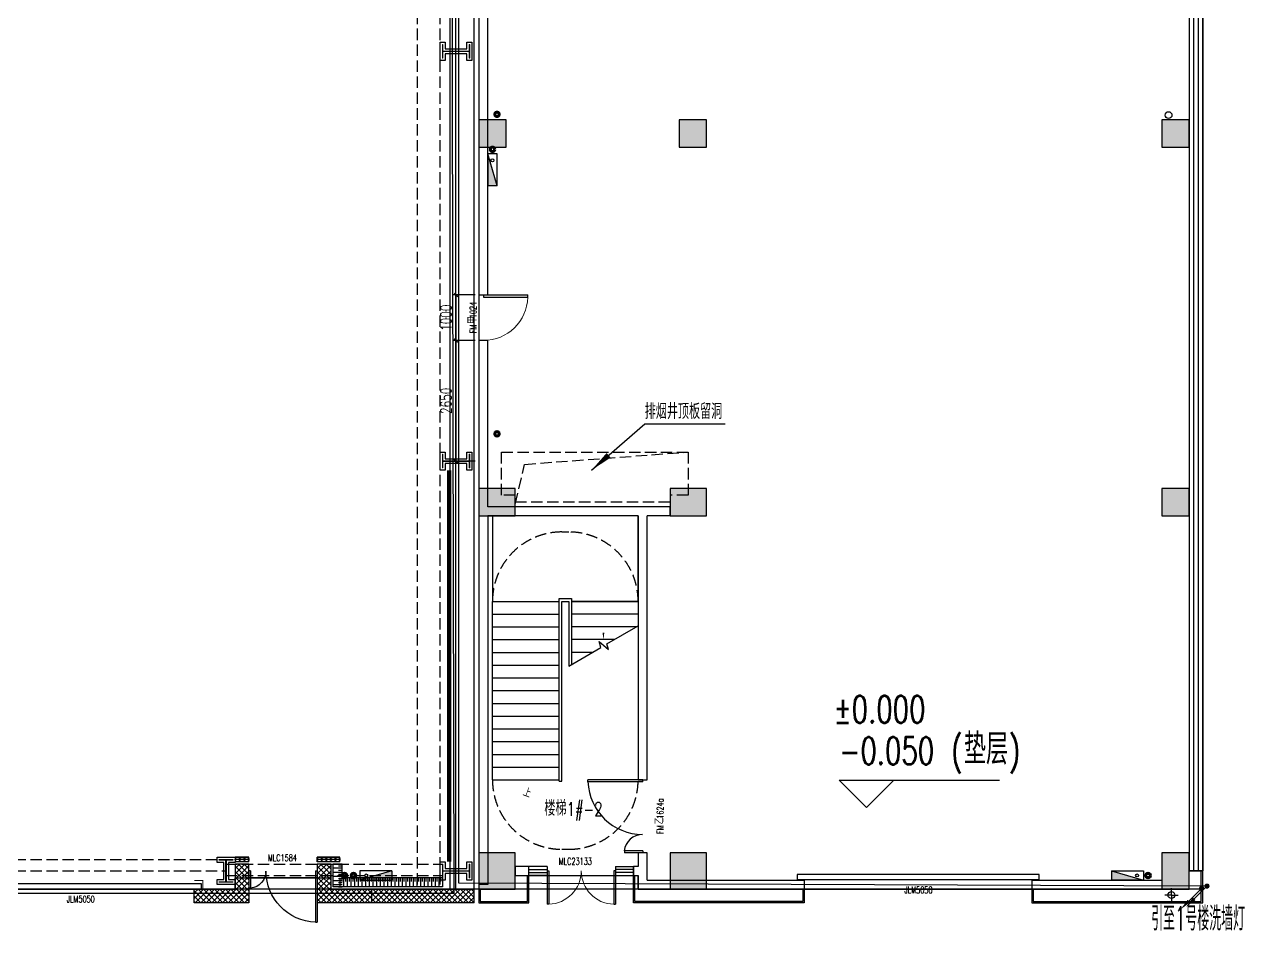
# Model space of a CAD drawing. Extents: x -474411 to 577939, y 0 to 1014176.
# Drawn here: x -153935 to -127134, y 740509 to 760413 of the extents above; entities that cross this region are included whole.
import ezdxf

# ---------------------------------------------------------------- set-up
doc = ezdxf.new("R2010")
doc.units = 0
doc.header["$LTSCALE"] = 1000
doc.header["$MEASUREMENT"] = 0
for name, pattern in [('10平面$0$DASH', [0.35, 0.25, -0.1]), ('CENTER', [2, 1.25, -0.25, 0.25, -0.25]), ('DASH', [0.35, 0.25, -0.1])]:
    doc.linetypes.add(name, pattern=pattern)
doc.layers.get('Defpoints').update_dxf_attribs({"color": 210})
for name, color, linetype, lineweight in [('.灯具', 3, 'Continuous', 25), ('LG-ZF消防', 1, 'Continuous', 60), ('S-col', 2, 'Continuous', 0), ('柱间支撑', 6, 'CENTER', 0)]:
    doc.layers.add(name, color=color, linetype=linetype, lineweight=lineweight)
for name, color, linetype in [('10平面$0$WINDOW', 4, 'Continuous'), ('10平面$0$WINDOW_TEXT', 7, 'Continuous'), ('A-AXIS-DP', 126, 'Continuous'), ('A-CURTAIN', 134, 'Continuous'), ('A-DRAIN', 142, 'Continuous'), ('A-HATCH-2', 251, 'Continuous'), ('A-HRAIL', 173, 'Continuous'), ('A-LIN-V', 9, 'Continuous'), ('A-SFCE', 30, 'Continuous'), ('A-STAIR', 150, 'Continuous'), ('A-TEXT', 61, 'Continuous'), ('A-WINDOW', 140, 'Continuous'), ('A-云线（根据审图意见修改）', 4, 'Continuous'), ('A-防火门窗', 1, 'Continuous'), ('AS-COLN', 6, 'Continuous'), ('AS-WALL', 40, 'Continuous'), ('AS-结构边线层', 200, 'Continuous'), ('AUDIT_I_250926214325-0', 150, 'Continuous'), ('CURTWALL', 4, 'Continuous'), ('DIM_SYMB', 3, 'Continuous'), ('LWIRE', 4, 'Continuous'), ('PUB_HATCH', 8, 'Continuous'), ('PUB_TEXT', 7, 'Continuous'), ('SB_ZF消火栓', 10, 'Continuous'), ('建-引出', 3, 'Continuous'), ('建-文字', 7, 'Continuous'), ('建-标高', 3, 'Continuous'), ('建-窗', 4, 'Continuous'), ('建-箭头', 3, 'Continuous'), ('建-门窗编号', 7, 'Continuous'), ('照明-灯具', 3, 'Continuous')]:
    doc.layers.add(name, color=color, linetype=linetype)
doc.layers.add('A-加建区域', color=47, linetype='Continuous', plot=False)
doc.styles.add('10平面$0$_TCH_WINDOW', font='SIMPLEX', dxfattribs={"height": 3.5, "bigfont": 'GBCBIG'})
doc.styles.add('_TCH_DIM_T3', font='SIMPLEX', dxfattribs={"width": 0.705882, "bigfont": 'GBCBIG'})
doc.styles.add('_TEL_DIM', font='SIMPLEX', dxfattribs={"width": 0.8, "height": 3.5, "bigfont": 'HZTXT'})
doc.styles.add('A-STANDARD', font='SIMPLEX', dxfattribs={"bigfont": 'GBCBIG'})
doc.styles.add('A-WIN-LABEL', font='SIMPLEX', dxfattribs={"bigfont": 'GBCBIG'})
doc.styles.get("Standard").update_dxf_attribs({"font": 'gbenor.shx', "bigfont": 'gbcbig.shx'})
doc.dimstyles.new('_TCH_ARCH&&80', dxfattribs={"dimtxt": 238, "dimasz": 80, "dimexe": 80, "dimexo": 80, "dimgap": 101, "dimtad": 1, "dimdec": 0, "dimzin": 0, "dimdsep": 46, "dimtxsty": '_TCH_DIM_T3', "dimblk": 'ARCHTICK', "dimcen": 0.09, "dimclrt": 7, "dimazin": 2, "dimtfac": 1, "dimtdec": 0, "dimtix": 1, "dimtmove": 2, "dimatfit": 3, "dimfxl": 0, "dimtolj": 1, "dimtzin": 0, "dimarcsym": 0})
pattern_1 = [(45, (60, 0), (-60.000061, 60.000061), []), (135, (60, 0), (-60.000061, -60.000061), [])]

# ---------------------------------------------------------------- blocks, each defined once
blk = doc.blocks.new('10平面$0$$DorLib2D$00000126')
at = {"color": 0, "linetype": 'Continuous'}
for p, q in [((-0.532, 0.5), (-0.532, 0.9)), ((0.532, 0.9), (0.532, 0.5))]:
    blk.add_line(p, q, dxfattribs=at)
at = {"color": 0, "linetype": '10平面$0$DASH'}
for p, q in [((-0.532, 0.9), (0.532, 0.9)), ((-0.532, 0.5), (0.532, 0.5))]:
    blk.add_line(p, q, dxfattribs=at)
blk = doc.blocks.new('DOOR2DLIB$SYSLIB$00000123')
at = {"color": 0}
for p, q in [((0.475, -0.001), (0.475, 0.752)), ((0.475, 0.752), (0.5, 0.752)), ((0.5, -0.001), (0.5, 0.752)), ((-0.5, 0), (-0.5, 0.252)), ((-0.475, 0.252), (-0.5, 0.252)), ((-0.475, 0), (-0.475, 0.252)), ((-0.475, 0), (-0.5, 0)), ((0.475, -0.001), (0.5, -0.001))]:
    blk.add_line(p, q, dxfattribs=at)
for centre, radius, start, end in [((0.505, -0.002), 0.755, 92.2493, 179.7238), ((-0.501, 0.003), 0.251, 359.7899, 84.0974)]:
    blk.add_arc(centre, radius, start, end, dxfattribs=at)
blk = doc.blocks.new('G$C325EBD4F')
at = {"layer": 'PUB_HATCH'}
h = blk.add_hatch(dxfattribs=at)
h.set_pattern_fill('多孔材料', color=8, scale=30, style=0)
h.set_pattern_definition(pattern_1)
h.paths.add_polyline_path([(3700, -50), (3700, 250), (3400, 250)])
h = blk.add_hatch(dxfattribs=at)
h.set_pattern_fill('多孔材料', color=8, scale=30, style=0)
h.set_pattern_definition(pattern_1)
h.paths.add_polyline_path([(3700, -50), (3400, 250), (3400, -300), (3700, -600)])
h = blk.add_hatch(dxfattribs=at)
h.set_pattern_fill('多孔材料', color=8, scale=30, style=0)
h.set_pattern_definition(pattern_1)
h.paths.add_polyline_path([(5500, 250), (5200, 250), (5200, -50)])
h = blk.add_hatch(dxfattribs=at)
h.set_pattern_fill('多孔材料', color=8, scale=30, style=0)
h.set_pattern_definition(pattern_1)
h.paths.add_polyline_path([(5500, 250), (5200, -50), (5200, -600), (5500, -300)])
h = blk.add_hatch(dxfattribs=at)
h.set_pattern_fill('多孔材料', color=8, scale=30, style=0)
h.set_pattern_definition(pattern_1)
h.paths.add_polyline_path([(3700, -600), (3400, -300), (2500, -300), (2500, -600)])
h = blk.add_hatch(dxfattribs=at)
h.set_pattern_fill('多孔材料', color=8, scale=30, style=0)
h.set_pattern_definition(pattern_1)
h.paths.add_polyline_path([(6400, -300), (5500, -300), (5200, -600), (6400, -600)])
at = {"layer": '10平面$0$WINDOW', "color": 8}
blk.add_line((5200, -50), (3700, -50), dxfattribs=at)
at = {"layer": 'AS-WALL', "color": 8}
for p, q in [((3700, 250), (3400, 250)), ((3400, 250), (3400, -300)), ((3700, -50), (3700, 250)), ((5500, 250), (5200, 250)), ((5200, 250), (5200, -50)), ((5500, 250), (5500, -300)), ((3700, -50), (3700, -600)), ((5200, -50), (5200, -600)), ((3400, -300), (2500, -300)), ((2500, -600), (2500, -300)), ((6400, -300), (5500, -300)), ((6400, -600), (6400, -300)), ((3700, -600), (2500, -600)), ((6400, -600), (5200, -600))]:
    blk.add_line(p, q, dxfattribs=at)
at = {"layer": '10平面$0$WINDOW', "color": 8}
ref = blk.add_blockref('DOOR2DLIB$SYSLIB$00000123', (4450, 100), dxfattribs=dict(at, xscale=-1500, yscale=1500, zscale=300, rotation=180.0000000000445))
ref.add_attrib('A', 'MLC1584', (4117, 313), dxfattribs={"layer": '10平面$0$WINDOW_TEXT', "ltscale": 500, "height": 148.8, "style": '10平面$0$_TCH_WINDOW', "width": 0.705882})
ref = blk.add_blockref('10平面$0$$DorLib2D$00000126', (0, -450), dxfattribs=dict(at, xscale=5000, yscale=-300, zscale=300, rotation=180.0000000000008))
ref.add_attrib('A', 'JLM5050', (-301, -594), dxfattribs={"layer": '10平面$0$WINDOW_TEXT', "ltscale": 500, "height": 148.8, "style": '10平面$0$_TCH_WINDOW', "width": 0.705882})
blk = doc.blocks.new('43243')
at = {"layer": 'AS-结构边线层', "color": 8}
for points in [[(-189244, 741420), (-182304, 741420), (-182304, 741670), (-180204, 741670), (-180204, 741420), (-179464, 741420), (-179464, 741250), (-172744, 741250), (-172744, 741420), (-165804, 741420), (-165804, 741670), (-163704, 741670), (-163704, 741420), (-162964, 741420), (-162964, 741250), (-156244, 741250), (-156244, 741420), (-149304, 741420), (-149304, 741670), (-147204, 741670), (-147204, 741420), (-144054, 741420), (-144054, 832220)], [(-143954, 832220), (-143954, 741420), (-143154, 741420), (-143154, 741720), (-140454, 741720), (-140454, 741420), (-128354, 741420), (-128354, 741420), (-128354, 741820), (-128054, 741820), (-128054, 774220), (-128354, 774220), (-128354, 774520), (-131054, 774520), (-131054, 782920), (-128354, 782920), (-128354, 783220), (-128054, 783220), (-128054, 818320)]]:
    blk.add_lwpolyline(points, dxfattribs=at)
at = {"layer": 'AS-结构边线层', "color": 8, "linetype": 'DASH'}
blk.add_lwpolyline([(-143454, 751020), (-139354, 751020), (-139354, 750070), (-139354, 750070), (-139754, 750070), (-139754, 749920), (-143154, 749920), (-143154, 750070), (-143454, 750070), (-143454, 750070)], close=True, dxfattribs=at)
blk.add_lwpolyline([(-143154, 749870), (-142950, 750750), (-139354, 751020)], dxfattribs=at)
blk = doc.blocks.new('w4234324')
at = {"layer": 'A-AXIS-DP', "color": 8}
blk.add_lwpolyline([(-149654, 742070), (-149354, 742070), (-149354, 742058), (-149500, 742058), (-149500, 741582), (-149354, 741582), (-149354, 741570), (-149654, 741570), (-149654, 741582), (-149508, 741582), (-149508, 742058), (-149654, 742058), (-149654, 742070)], close=True, dxfattribs=at)
at = {"layer": 'A-HATCH-2', "color": 8}
for points in [[(-144804, 759620), (-144804, 760020), (-144692, 760020), (-144692, 759874), (-144216, 759874), (-144216, 760020), (-144104, 760020), (-144104, 759620), (-144216, 759620), (-144216, 759766), (-144692, 759766), (-144692, 759620)], [(-144804, 750620), (-144804, 751020), (-144692, 751020), (-144692, 750874), (-144216, 750874), (-144216, 751020), (-144104, 751020), (-144104, 750620), (-144216, 750620), (-144216, 750766), (-144692, 750766), (-144692, 750620)], [(-149704, 742120), (-149304, 742120), (-149304, 742008), (-149450, 742008), (-149450, 741632), (-149304, 741632), (-149304, 741520), (-149704, 741520), (-149704, 741632), (-149558, 741632), (-149558, 742008), (-149704, 742008)], [(-144804, 741620), (-144804, 742020), (-144692, 742020), (-144692, 741874), (-144216, 741874), (-144216, 742020), (-144104, 742020), (-144104, 741620), (-144216, 741620), (-144216, 741766), (-144692, 741766), (-144692, 741620)]]:
    blk.add_lwpolyline(points, close=True, dxfattribs=at)
at = {"layer": 'S-col', "color": 8}
for points in [[(-144754, 759670), (-144754, 759970), (-144742, 759970), (-144742, 759824), (-144166, 759824), (-144166, 759970), (-144154, 759970), (-144154, 759670), (-144166, 759670), (-144166, 759816), (-144742, 759816), (-144742, 759670)], [(-144754, 750670), (-144754, 750970), (-144742, 750970), (-144742, 750824), (-144166, 750824), (-144166, 750970), (-144154, 750970), (-144154, 750670), (-144166, 750670), (-144166, 750816), (-144742, 750816), (-144742, 750670)], [(-144754, 741670), (-144754, 741970), (-144742, 741970), (-144742, 741824), (-144166, 741824), (-144166, 741970), (-144154, 741970), (-144154, 741670), (-144166, 741670), (-144166, 741816), (-144742, 741816), (-144742, 741670)]]:
    blk.add_lwpolyline(points, close=True, dxfattribs=at)
blk = doc.blocks.new('34242343243')
at = {"color": 8}
for p, q in [((-149204, 742120), (-149304, 742120)), ((-149204, 742070), (-149304, 742070)), ((-149204, 742020), (-149304, 742020)), ((-149104, 742120), (-149204, 742120)), ((-149104, 742070), (-149204, 742070)), ((-149104, 742020), (-149204, 742020)), ((-149004, 742120), (-149104, 742120)), ((-149004, 742070), (-149104, 742070)), ((-149004, 742020), (-149104, 742020)), ((-147404, 742120), (-147504, 742120)), ((-147404, 742070), (-147504, 742070)), ((-147404, 742020), (-147504, 742020)), ((-147304, 742120), (-147404, 742120)), ((-147304, 742070), (-147404, 742070)), ((-147304, 742020), (-147404, 742020)), ((-147204, 742120), (-147304, 742120)), ((-147204, 742070), (-147304, 742070)), ((-147204, 742020), (-147304, 742020)), ((-147104, 742120), (-147204, 742120)), ((-147104, 742070), (-147204, 742070)), ((-147104, 742020), (-147204, 742020)), ((-146954, 741970), (-147154, 741970)), ((-146954, 741878), (-147154, 741878)), ((-147004, 742120), (-147104, 742120)), ((-147004, 742070), (-147104, 742070)), ((-147004, 742020), (-147104, 742020)), ((-146954, 741924), (-147034, 741924)), ((-146954, 741787), (-147154, 741787)), ((-146954, 741695), (-147154, 741695)), ((-146954, 741603), (-147154, 741603)), ((-146954, 741832), (-147034, 741832)), ((-146954, 741741), (-147034, 741741)), ((-146954, 741649), (-147034, 741649)), ((-147004, 741670), (-147004, 741470)), ((-146964, 741670), (-146964, 741590)), ((-146924, 741670), (-146924, 741470)), ((-146884, 741670), (-146884, 741590)), ((-146843, 741670), (-146843, 741470)), ((-146803, 741670), (-146803, 741590)), ((-146763, 741670), (-146763, 741470)), ((-146723, 741670), (-146723, 741590)), ((-146683, 741670), (-146683, 741470)), ((-146643, 741670), (-146643, 741590)), ((-146602, 741670), (-146602, 741470)), ((-146562, 741670), (-146562, 741590)), ((-146522, 741670), (-146522, 741470)), ((-146482, 741670), (-146482, 741590)), ((-146442, 741670), (-146442, 741470)), ((-146402, 741670), (-146402, 741590)), ((-146361, 741670), (-146361, 741470)), ((-146321, 741670), (-146321, 741590)), ((-146281, 741670), (-146281, 741470)), ((-146241, 741670), (-146241, 741590)), ((-146201, 741670), (-146201, 741470)), ((-146160, 741670), (-146160, 741590)), ((-146120, 741670), (-146120, 741470)), ((-146080, 741670), (-146080, 741590)), ((-146040, 741670), (-146040, 741470)), ((-146000, 741670), (-146000, 741590)), ((-145960, 741670), (-145960, 741470)), ((-145919, 741670), (-145919, 741590)), ((-145879, 741670), (-145879, 741470)), ((-145839, 741670), (-145839, 741590)), ((-145799, 741670), (-145799, 741470)), ((-145759, 741670), (-145759, 741590)), ((-145718, 741670), (-145718, 741470)), ((-145678, 741670), (-145678, 741590)), ((-145638, 741670), (-145638, 741470)), ((-145598, 741670), (-145598, 741590)), ((-145558, 741670), (-145558, 741470)), ((-145518, 741670), (-145518, 741590)), ((-145477, 741670), (-145477, 741470)), ((-145437, 741670), (-145437, 741590)), ((-145397, 741670), (-145397, 741470)), ((-145357, 741670), (-145357, 741590)), ((-145317, 741670), (-145317, 741470)), ((-145277, 741670), (-145277, 741590)), ((-145236, 741670), (-145236, 741470)), ((-145196, 741670), (-145196, 741590)), ((-145156, 741670), (-145156, 741470)), ((-145116, 741670), (-145116, 741590)), ((-145076, 741670), (-145076, 741470)), ((-145035, 741670), (-145035, 741590)), ((-144995, 741670), (-144995, 741470)), ((-144955, 741670), (-144955, 741590)), ((-144915, 741670), (-144915, 741470)), ((-144875, 741670), (-144875, 741590)), ((-144835, 741670), (-144835, 741470)), ((-144794, 741670), (-144794, 741590)), ((-146954, 741512), (-147154, 741512)), ((-146954, 741557), (-147034, 741557)), ((-146954, 741466), (-147034, 741466))]:
    blk.add_line(p, q, dxfattribs=at)
for centre, major_axis, start_param, end_param in [((-149254, 742070), (0, 50), 1.570821414274614, 7.8540067214542), ((-149154, 742070), (0, 50), 1.570821414274614, 7.8540067214542), ((-149054, 742070), (0, 50), 1.570821414274614, 7.8540067214542), ((-147454, 742070), (50, 0), 3.141549, 9.424734), ((-147354, 742070), (50, 0), 3.141549, 9.424734), ((-147254, 742070), (50, 0), 3.141549, 9.424734), ((-147154, 742070), (50, 0), 3.141549, 9.424734), ((-147054, 742070), (50, 0), 3.141549, 9.424734)]:
    blk.add_ellipse(centre, major_axis=major_axis, ratio=1, start_param=start_param, end_param=end_param, dxfattribs=at)
at = {"layer": 'A-HRAIL', "color": 8}
for p, q in [((-149004, 742020), (-149004, 742120)), ((-147504, 742020), (-147504, 742120)), ((-147004, 742020), (-147004, 742120))]:
    blk.add_line(p, q, dxfattribs=at)
at = {"layer": 'A-LIN-V', "color": 8}
for p, q in [((-147154, 741970), (-146954, 741970)), ((-147154, 741470), (-147154, 741970)), ((-146954, 741670), (-146954, 741970)), ((-144754, 741670), (-146954, 741670)), ((-144754, 741670), (-144754, 741470)), ((-144754, 741470), (-147154, 741470))]:
    blk.add_line(p, q, dxfattribs=at)
at = {"layer": 'A-SFCE', "color": 8, "const_width": 20}
blk.add_lwpolyline([(-150204, 741430), (-150014, 741430), (-150014, 741610), (-150204, 741610)], dxfattribs=at)
at = {"layer": 'Defpoints', "color": 8}
for p in [(-146954, 741878), (-146954, 741787), (-146954, 741695), (-146954, 741603), (-146924, 741670), (-146843, 741670), (-146763, 741670), (-146683, 741670), (-146602, 741670), (-146522, 741670), (-146442, 741670), (-146361, 741670), (-146281, 741670), (-146201, 741670), (-146120, 741670), (-146040, 741670), (-145960, 741670), (-145879, 741670), (-145799, 741670), (-145718, 741670), (-145638, 741670), (-145558, 741670), (-145477, 741670), (-145397, 741670), (-145317, 741670), (-145236, 741670), (-145156, 741670), (-145076, 741670), (-144995, 741670), (-144915, 741670), (-144835, 741670), (-144754, 741670), (-146954, 741512), (-146954, 741420)]:
    blk.add_point(p, dxfattribs=at)
blk = doc.blocks.new('234243242332')
at = {"layer": 'SB_ZF消火栓'}
for points in [[(-143754, 757568), (-143754, 756868), (-143554, 756868)], [(-146566, 741620), (-145866, 741620), (-145866, 741820)], [(-129354, 741620), (-130054, 741620), (-130054, 741820)]]:
    blk.add_hatch(color=8, dxfattribs=at).paths.add_polyline_path(points)
at = {"layer": 'LG-ZF消防', "color": 8, "linetype": 'Continuous'}
for centre in [(-143554, 758438), (-143654, 757668), (-143554, 751420), (-146904, 741720), (-146707, 741720), (-129254, 741720)]:
    blk.add_circle(centre, 50, dxfattribs=at)
at = {"layer": 'SB_ZF消火栓', "color": 8}
for p, q in [((-143554, 757568), (-143754, 757568)), ((-143754, 757568), (-143754, 756868)), ((-143554, 756868), (-143754, 757568)), ((-143554, 756868), (-143554, 757568)), ((-143554, 756868), (-143754, 756868)), ((-145866, 741820), (-146566, 741820)), ((-146566, 741820), (-146566, 741620)), ((-145866, 741820), (-146566, 741620)), ((-146566, 741620), (-145866, 741620)), ((-145866, 741820), (-145866, 741620)), ((-130054, 741820), (-129354, 741820)), ((-130054, 741820), (-130054, 741620)), ((-130054, 741820), (-129354, 741620)), ((-129354, 741620), (-130054, 741620)), ((-129354, 741820), (-129354, 741620))]:
    blk.add_line(p, q, dxfattribs=at)
for centre in [(-143654, 757428), (-146426, 741720), (-129494, 741720)]:
    blk.add_circle(centre, 32.5, dxfattribs=at)
blk = doc.blocks.new('A$C78062F8E')
at = {"layer": 'A-DRAIN'}
for points in [[(0, 0), (-109, 0)], [(0, 0), (0, 109)], [(0, 0), (109, 0)], [(0, 0), (0, -109)]]:
    blk.add_lwpolyline(points, dxfattribs=at)
blk.add_circle((0, 0), 55, dxfattribs=at)
blk = doc.blocks.new('3213121')
at = {"layer": 'A-DRAIN', "color": 3}
blk.add_circle((371196, 758420), 75, dxfattribs=at)
at = {"layer": 'AUDIT_I_250926214325-0', "xscale": 1.363636363636364, "yscale": 1.363636363636364, "zscale": 1.363636363636364}
blk.add_blockref('A$C78062F8E', (371260, 741290), dxfattribs=at)
blk = doc.blocks.new('w4324323333')
at = {"layer": 'AS-COLN', "color": 8}
for p, q in [((-143354, 758320), (-143954, 758320)), ((-143954, 758320), (-143954, 757720)), ((-143354, 757720), (-143354, 758320)), ((-138954, 758320), (-139554, 758320)), ((-139554, 758320), (-139554, 757720)), ((-138954, 757720), (-138954, 758320)), ((-128354, 758320), (-128954, 758320)), ((-128954, 758320), (-128954, 757720)), ((-128354, 757720), (-128354, 758320)), ((-143954, 757720), (-143354, 757720)), ((-139554, 757720), (-138954, 757720)), ((-128954, 757720), (-128354, 757720)), ((-143154, 750220), (-143954, 750220)), ((-143954, 750220), (-143954, 749620)), ((-143154, 749620), (-143154, 750220)), ((-138954, 750220), (-139754, 750220)), ((-139754, 750220), (-139754, 749620)), ((-138954, 749620), (-138954, 750220)), ((-128354, 750220), (-128954, 750220)), ((-128954, 750220), (-128954, 749620)), ((-128354, 749620), (-128354, 750220)), ((-143954, 749620), (-143154, 749620)), ((-139754, 749620), (-138954, 749620)), ((-128954, 749620), (-128354, 749620)), ((-143154, 742220), (-143954, 742220)), ((-143954, 742220), (-143954, 741420)), ((-143154, 741420), (-143154, 742220)), ((-138954, 742220), (-139754, 742220)), ((-139754, 742220), (-139754, 741420)), ((-138954, 741420), (-138954, 742220)), ((-128354, 742220), (-128954, 742220)), ((-128954, 742220), (-128954, 741420)), ((-128354, 741420), (-128354, 742220)), ((-143954, 741420), (-143154, 741420)), ((-139754, 741420), (-138954, 741420)), ((-128954, 741420), (-128354, 741420))]:
    blk.add_line(p, q, dxfattribs=at)
blk = doc.blocks.new('_ArchTick')
at = {"color": 0, "linetype": 'ByBlock', "const_width": 0.4}
blk.add_lwpolyline([(-0.5, -0.5), (0.5, 0.5)], dxfattribs=at)
blk = doc.blocks.new('*D974')
at = {"layer": 'A-AXIS-DP', "color": 0, "lineweight": -2}
for p, q in [((-144034, 754470), (-144534, 754470)), ((-144454, 753470), (-144454, 754470)), ((-144034, 753470), (-144534, 753470))]:
    blk.add_line(p, q, dxfattribs=at)
at = {"layer": 'Defpoints', "color": 0}
for p in [(-144454, 754470), (-143954, 754470), (-143954, 753470)]:
    blk.add_point(p, dxfattribs=at)
at = {"layer": 'A-AXIS-DP', "color": 0, "lineweight": -2, "xscale": 80, "yscale": 80, "zscale": 80}
for p, rotation in [((-144454, 754470), 90), ((-144454, 753470), 270)]:
    blk.add_blockref('_ArchTick', p, dxfattribs=dict(at, rotation=rotation))
at = {"layer": 'A-AXIS-DP', "color": 7, "insert": (-144674, 753970), "char_height": 238, "attachment_point": 5, "rotation": 90, "style": '_TCH_DIM_T3'}
blk.add_mtext('\\A1;1000', dxfattribs=at)
blk = doc.blocks.new('*D973')
at = {"layer": 'A-AXIS-DP', "color": 0, "lineweight": -2}
for p, q in [((-144034, 753470), (-144534, 753470)), ((-144454, 750820), (-144454, 753470)), ((-144034, 750820), (-144534, 750820))]:
    blk.add_line(p, q, dxfattribs=at)
at = {"layer": 'Defpoints', "color": 0}
for p in [(-144454, 753470), (-143954, 753470), (-143954, 750820)]:
    blk.add_point(p, dxfattribs=at)
at = {"layer": 'A-AXIS-DP', "color": 0, "lineweight": -2, "xscale": 80, "yscale": 80, "zscale": 80}
for p, rotation in [((-144454, 753470), 90), ((-144454, 750820), 270)]:
    blk.add_blockref('_ArchTick', p, dxfattribs=dict(at, rotation=rotation))
at = {"layer": 'A-AXIS-DP', "color": 7, "insert": (-144674, 752145), "char_height": 238, "attachment_point": 5, "rotation": 90, "style": '_TCH_DIM_T3'}
blk.add_mtext('\\A1;2650', dxfattribs=at)
blk = doc.blocks.new('$DorLib2D$00000001')
at = {"color": 8}
for p, q in [((0.45, 0.975), (0.5, 0.975)), ((0.45, 0), (0.45, 0.975)), ((0.5, 0), (0.5, 0.975)), ((0.5, 0), (0.45, 0))]:
    blk.add_line(p, q, dxfattribs=at)
at = {"color": 8, "lineweight": 13}
blk.add_arc((0.475, 0), 0.975, 91.4693, 180, dxfattribs=at)
blk = doc.blocks.new('WINDOW2DLIB$DYNSTYLE$00000005')
at = {"color": 0}
for points in [[(-0.5, 0.5), (-0.5, -0.5)], [(-0.5, 0.5), (0.5, 0.5)], [(0.5, 0.167), (-0.5, 0.167)], [(0.5, -0.5), (0.5, 0.5)], [(0.5, -0.167), (-0.5, -0.167)], [(-0.5, -0.5), (0.5, -0.5)]]:
    blk.add_lwpolyline(points, dxfattribs=at)
blk = doc.blocks.new('DOOR2DLIB$SYSLIB$00000108')
at = {"color": 0}
for p, q in [((-0.5, 0), (-0.5, 0.4875)), ((-0.475, 0.4875), (-0.5, 0.4875)), ((-0.475, 0), (-0.475, 0.4875)), ((0.475, 0), (0.475, 0.4875)), ((0.475, 0.4875), (0.5, 0.4875)), ((0.5, 0), (0.5, 0.4875)), ((-0.5, 0), (-0.475, 0)), ((0.5, 0), (0.475, 0))]:
    blk.add_line(p, q, dxfattribs=at)
at = {"color": 0, "lineweight": 13}
for centre, start, end in [((-0.4875, 0), 0, 88.53072), ((0.4875, 0), 91.46928, 180)]:
    blk.add_arc(centre, 0.4875, start, end, dxfattribs=at)
blk = doc.blocks.new('$DorLib2D$00000225')
at = {"color": 0}
for p, q in [((0.475, -0.001), (0.475, 0.752)), ((0.475, 0.752), (0.5, 0.752)), ((0.5, -0.001), (0.5, 0.752)), ((-0.5, 0), (-0.5, 0.252)), ((-0.475, 0.252), (-0.5, 0.252)), ((-0.475, 0), (-0.475, 0.252)), ((-0.475, 0), (-0.5, 0)), ((0.475, -0.001), (0.5, -0.001))]:
    blk.add_line(p, q, dxfattribs=at)
for centre, radius, start, end in [((0.505, -0.002), 0.755, 92.2493, 179.7238), ((-0.501, 0.003), 0.251, 359.7899, 84.0974)]:
    blk.add_arc(centre, radius, start, end, dxfattribs=at)
blk = doc.blocks.new('$TelecSys$00000080')
for p, q in [((-0.7, -0.7), (0, 0)), ((0.104, 0.104), (0.104, 0.104)), ((-0.104, -0.104), (-0.104, -0.104))]:
    blk.add_line(p, q)
at = {"const_width": 0.142}
blk.add_lwpolyline([(0.071, 0, 1), (-0.071, 0, 1)], format="xyb", close=True, dxfattribs=at)
blk.add_solid([(-0.63, -0.77), (-0.77, -0.63), (-1.15, -1.15)])
at = {"width": 0.8, "flags": 9}
blk.add_attdef('A', (0, 0), '', height=0.00002, rotation=180, dxfattribs=at)

msp = doc.modelspace()

# ---------------------------------------------------------------- hatches: boundary and pattern name
at = {"layer": 'PUB_HATCH'}
for points in [[(-143954.2, 757720), (-143354.2, 757720), (-143354.2, 758320), (-143954.2, 758320)], [(-139554.2, 757720), (-138954.2, 757720), (-138954.2, 758320), (-139554.2, 758320)], [(-128954.2, 757720), (-128354.2, 757720), (-128354.2, 758320), (-128954.2, 758320)], [(-143954.2, 749620), (-143154.2, 749620), (-143154.2, 750220), (-143954.2, 750220)], [(-139754.2, 749620), (-138954.2, 749620), (-138954.2, 750220), (-139754.2, 750220)], [(-128954.2, 749620), (-128354.2, 749620), (-128354.2, 750220), (-128954.2, 750220)], [(-143954.2, 741420), (-143154.2, 741420), (-143154.2, 742220), (-143954.2, 742220)], [(-139754.2, 741420), (-138954.2, 741420), (-138954.2, 742220), (-139754.2, 742220)], [(-128354.2, 741420), (-128354.2, 742220), (-128954.2, 742220), (-128954.2, 741420)]]:
    msp.add_hatch(color=8, dxfattribs=at).paths.add_polyline_path(points)
h = msp.add_hatch(dxfattribs=at)
h.set_pattern_fill('多孔材料', color=8, scale=30, style=0)
h.set_pattern_definition(pattern_1)
h.paths.add_polyline_path([(-144054.2, 741420), (-146304.2, 741420), (-146304.2, 741120), (-144054.2, 741120)])

# ---------------------------------------------------------------- linework, layer by layer
at = {"layer": '10平面$0$WINDOW', "color": 8}
msp.add_line((-142454.2, 741720), (-140954.2, 741720), dxfattribs=at)
at = {"layer": 'A-AXIS-DP', "color": 8, "linetype": 'DASH'}
for p, q in [((-142129.2, 749265), (-141979.2, 749265)), ((-142129.2, 742295), (-141979.2, 742295))]:
    msp.add_line(p, q, dxfattribs=at)
for points in [[(-143654.2, 747740, -0.4142136), (-142129.2, 749265)], [(-140454.2, 747740, 0.4142136), (-141979.2, 749265)], [(-143654.2, 743820, 0.4142136), (-142129.2, 742295)], [(-140454.2, 743820, -0.4142136), (-141979.2, 742295)]]:
    msp.add_lwpolyline(points, format="xyb", dxfattribs=at)
at = {"layer": 'A-CURTAIN', "color": 8}
for points in [[(-143954.2, 741420), (-143954.2, 741120), (-142854.2, 741120), (-142854.2, 741720)], [(-143924.2, 741420), (-143924.2, 741150), (-142884.2, 741150), (-142884.2, 741720)], [(-136804.2, 741420), (-136804.2, 741120), (-140554.2, 741120), (-140554.2, 741720)], [(-136834.2, 741420), (-136834.2, 741150), (-140524.2, 741150), (-140524.2, 741720)], [(-131804.2, 741420), (-131804.2, 741120), (-128054.2, 741120), (-128054.2, 741820)], [(-131774.2, 741420), (-131774.2, 741150), (-128084.2, 741150), (-128084.2, 741820)]]:
    msp.add_lwpolyline(points, dxfattribs=at)
at = {"layer": 'A-HATCH-2', "color": 8, "linetype": 'DASH'}
for p, q in [((-145304.2, 741520), (-145304.2, 822870)), ((-144804.2, 741520), (-144804.2, 822870))]:
    msp.add_line(p, q, dxfattribs=at)
at = {"layer": 'A-SFCE', "color": 8, "linetype": 'DASH'}
for p, q in [((-155900.2, 742070), (-149508.2, 742070)), ((-149508.2, 741970), (-144754.2, 741970)), ((-155900.2, 741820), (-149508.2, 741820)), ((-149508.2, 741720), (-144754.2, 741720))]:
    msp.add_line(p, q, dxfattribs=at)
at = {"layer": 'A-STAIR', "color": 8}
for p, q in [((-140454.2, 749620), (-143654.2, 749620)), ((-143654.2, 749620), (-143654.2, 747740)), ((-140454.2, 747740), (-140454.2, 749620)), ((-142189.2, 743790), (-142189.2, 747800)), ((-142189.2, 747800), (-141919.2, 747800)), ((-141919.2, 747800), (-141919.2, 746354.4)), ((-143654.2, 743820), (-143654.2, 747740)), ((-143654.2, 747740), (-142189.2, 747740)), ((-143654.2, 747740), (-142189.2, 747740)), ((-142129.2, 743820), (-142129.2, 747740)), ((-142129.2, 743790), (-142129.2, 747740)), ((-142129.2, 747740), (-141979.2, 747740)), ((-142129.2, 747740), (-141979.2, 747740)), ((-141979.2, 747740), (-141979.2, 746319.8)), ((-141979.2, 747740), (-141979.2, 746319.8)), ((-140454.2, 747740), (-141919.2, 747740)), ((-141919.2, 747740), (-140454.2, 747740)), ((-140454.2, 747740), (-140454.2, 747200.2)), ((-143654.2, 747460), (-142189.2, 747460)), ((-140454.2, 747460), (-141919.2, 747460)), ((-143654.2, 747180), (-142189.2, 747180)), ((-140489.2, 747180), (-141919.2, 747180)), ((-141138.9, 746804.9), (-140454.2, 747200.2)), ((-143654.2, 746900), (-142189.2, 746900)), ((-141979.2, 746319.8), (-141277.2, 746725.1)), ((-140974.2, 746900), (-141919.2, 746900)), ((-141277.2, 746725.1), (-141312.1, 746855.5)), ((-141312.1, 746855.5), (-141106.1, 746682.6)), ((-141106.1, 746682.6), (-141138.9, 746804.9)), ((-143654.2, 746620), (-142189.2, 746620)), ((-141459.2, 746620), (-141919.2, 746620)), ((-143654.2, 746340), (-142189.2, 746340)), ((-143654.2, 746060), (-142189.2, 746060)), ((-143654.2, 745780), (-142189.2, 745780)), ((-143654.2, 745500), (-142189.2, 745500)), ((-143654.2, 745220), (-142189.2, 745220)), ((-143654.2, 744940), (-142189.2, 744940)), ((-143654.2, 744660), (-142189.2, 744660)), ((-143654.2, 744380), (-142189.2, 744380)), ((-143654.2, 744100), (-142189.2, 744100)), ((-143654.2, 743820), (-142189.2, 743820)), ((-142189.2, 743790), (-142129.2, 743790))]:
    msp.add_line(p, q, dxfattribs=at)
at = {"layer": 'A-云线（根据审图意见修改）', "color": 8, "ltscale": 500}
msp.add_lwpolyline([(-128354.2, 741820), (-128061.3, 741820)], dxfattribs=at)
at = {"layer": 'AS-WALL', "color": 8}
for p, q in [((-143954.2, 769420), (-143954.2, 754470)), ((-143754.2, 754470), (-143754.2, 769320)), ((-143954.2, 754470), (-143754.2, 754470)), ((-143754.2, 753470), (-143954.2, 753470)), ((-143954.2, 753470), (-143954.2, 749720)), ((-143754.2, 749820), (-143754.2, 753470)), ((-143954.2, 749720), (-143954.2, 741520)), ((-140354.2, 749820), (-143754.2, 749820)), ((-139754.2, 749820), (-140354.2, 749820)), ((-139754.2, 749620), (-139754.2, 749820)), ((-140454.2, 749620), (-143754.2, 749620)), ((-143754.2, 749620), (-143754.2, 741520)), ((-140454.2, 749620), (-140454.2, 743820)), ((-139754.2, 749620), (-140254.2, 749620)), ((-140254.2, 743820), (-140254.2, 749620)), ((-140454.2, 743820), (-140254.2, 743820)), ((-140254.2, 742220), (-140454.2, 742220)), ((-140454.2, 742220), (-140454.2, 741920)), ((-140254.2, 741820), (-140254.2, 742220)), ((-142854.2, 741920), (-143154.2, 741920)), ((-143154.2, 741920), (-143154.2, 741720)), ((-142854.2, 741720), (-142854.2, 741920)), ((-140454.2, 741920), (-140554.2, 741920)), ((-140554.2, 741920), (-140554.2, 741720)), ((-143154.2, 741720), (-142854.2, 741720)), ((-140554.2, 741720), (-140454.2, 741720)), ((-140454.2, 741420), (-140454.2, 741720)), ((-140254.2, 741620), (-140254.2, 741820)), ((-140254.2, 741620), (-136804.2, 741620)), ((-136804.2, 741620), (-136804.2, 741420)), ((-131804.2, 741620), (-128954.2, 741620)), ((-131804.2, 741620), (-131804.2, 741420)), ((-128954.2, 741620), (-128954.2, 741420)), ((-144054.2, 741420), (-146304.2, 741420)), ((-146304.2, 741120), (-146304.2, 741420)), ((-144054.2, 741120), (-144054.2, 741420)), ((-143754.2, 741520), (-143954.2, 741520)), ((-140454.2, 741420), (-136804.2, 741420)), ((-131804.2, 741420), (-128954.2, 741420)), ((-144054.2, 741120), (-146304.2, 741120))]:
    msp.add_line(p, q, dxfattribs=at)
at = {"layer": 'CURTWALL', "color": 8}
for p, q in [((-128354.2, 774220), (-128354.2, 741820)), ((-128254.2, 774220), (-128254.2, 741820)), ((-128154.2, 774220), (-128154.2, 741820)), ((-128054.2, 774220), (-128054.2, 741820)), ((-128054.2, 741820), (-128354.2, 741820))]:
    msp.add_line(p, q, dxfattribs=at)
at = {"layer": '建-引出', "color": 8}
for p, q in [((-141480, 750620), (-140310, 751640)), ((-140310, 751640), (-138540, 751640))]:
    msp.add_line(p, q, dxfattribs=at)
msp.add_lwpolyline([(-141480, 750620, 0, 133.3, 0), (-141103.1, 750948.6, 0, 0, 0)], format="xyseb", dxfattribs=at)
at = {"layer": '建-标高', "color": 8}
for p, q in [((-135435.6, 743215.8), (-136035.6, 743815.8)), ((-136035.6, 743815.8), (-132515.6, 743815.8)), ((-135435.6, 743215.8), (-134835.6, 743815.8))]:
    msp.add_line(p, q, dxfattribs=at)
at = {"layer": '建-箭头', "color": 8}
msp.add_lwpolyline([(-142891.7, 743680, 0, 0, 0), (-142891.7, 748680, 0, 0, 0), (-141216.7, 748680, 0, 0, 0), (-141216.7, 746900, 0, 40, 0), (-141216.7, 747050, 0, 0, 0)], format="xyseb", dxfattribs=at)
at = {"layer": '柱间支撑', "color": 8, "const_width": 100}
msp.add_lwpolyline([(-144604.2, 750620), (-144604.2, 742020)], dxfattribs=at)
at = {"layer": '照明-灯具', "color": 6, "ltscale": 500}
for points in [[(-140392.9, 769712.9), (-140392.9, 769477.8), (-144587.9, 769477.8), (-144587.9, 741420), (-252134.2, 741420), (-252134.2, 741120)], [(-128084.2, 741420), (-128084.2, 741420), (-144459, 741420), (-144459, 769320), (-139955.3, 769323.6), (-139955.3, 769716.4)], [(-127960, 741487), (-127960, 741487), (-144394.8, 741550.1), (-144394.8, 769173.2), (-139825, 769173.2), (-139825, 769712.9)], [(-140069.6, 769408.5), (-144562.4, 769408.5), (-144501.5, 741325.3), (-251965.4, 741325.3), (-251963.4, 741120)]]:
    msp.add_lwpolyline(points, dxfattribs=at)

# ---------------------------------------------------------------- block references
at = {"color": 8}
msp.add_blockref('G$C325EBD4F', (-152704.2, 741720), dxfattribs=at)
at = {"layer": '10平面$0$WINDOW', "color": 8, "xscale": -1500, "yscale": -1500, "zscale": 199.9999999999999, "rotation": 2.382180919633192e-12}
msp.add_blockref('DOOR2DLIB$SYSLIB$00000108', (-141704.2, 741820), dxfattribs=at)
at = {"layer": '10平面$0$WINDOW', "color": 8}
ref = msp.add_blockref('10平面$0$$DorLib2D$00000126', (-134304.2, 741472.2), dxfattribs=dict(at, xscale=5000, yscale=-300, zscale=300, rotation=180.0000000000008))
ref.add_attrib('A', 'JLM5050', (-134605.4, 741327.8), dxfattribs={"layer": '10平面$0$WINDOW_TEXT', "ltscale": 500, "height": 148.75, "style": '10平面$0$_TCH_WINDOW', "width": 0.705882})
at = {"layer": 'A-WINDOW', "color": 8}
for name in ['43243', 'w4234324']:
    msp.add_blockref(name, (0, 0), dxfattribs=at)
at = {"layer": 'A-加建区域', "color": 8}
msp.add_blockref('3213121', (-500000, 0), dxfattribs=at)
at = {"layer": 'A-防火门窗', "color": 8, "zscale": 199.9999999999999}
for name, p, xscale, yscale, rotation in [('$DorLib2D$00000001', (-143854.2, 753970), -1000, 1000, 269.9999999745178), ('$DorLib2D$00000225', (-140354.2, 743020), 1600, 1600, 89.999999999139)]:
    msp.add_blockref(name, p, dxfattribs=dict(at, xscale=xscale, yscale=yscale, rotation=rotation))
at = {"layer": 'AS-COLN', "color": 8}
msp.add_blockref('w4324323333', (0, 0), dxfattribs=at)
at = {"layer": 'DIM_SYMB', "color": 8}
msp.add_blockref('34242343243', (0, 0), dxfattribs=at)
at = {"layer": 'LWIRE', "color": 6, "ltscale": 500, "xscale": 400, "yscale": 400, "zscale": 400}
for p in [(-128077.5, 741437), (-127960, 741487)]:
    msp.add_blockref('$TelecSys$00000080', p, dxfattribs=at)
at = {"layer": 'SB_ZF消火栓', "color": 8, "linetype": 'Continuous'}
msp.add_blockref('234243242332', (0, 0), dxfattribs=at)
at = {"layer": '建-窗', "color": 8, "xscale": -400.0000052643009, "yscale": 199.9999999999999, "zscale": 199.9999999999999, "rotation": 2.382180919633192e-12}
msp.add_blockref('WINDOW2DLIB$DYNSTYLE$00000005', (-142654.2, 741820), dxfattribs=at)
at = {"layer": '建-窗', "color": 8}
ref = msp.add_blockref('WINDOW2DLIB$DYNSTYLE$00000005', (-140754.2, 741820), dxfattribs=dict(at, xscale=400.0000052643009, yscale=199.9999999999999, zscale=199.9999999999999, rotation=2.382180919633192e-12))
ref.add_attrib('A', 'MLC23133', (-142198.4, 741955.6), dxfattribs={"layer": '建-门窗编号', "ltscale": 500, "height": 148.75, "style": 'A-WIN-LABEL', "width": 0.705882})

# ---------------------------------------------------------------- texts
at = {"layer": '.灯具', "color": 7, "linetype": 'ByBlock', "style": '_TEL_DIM', "width": 0.5}
msp.add_text('引至1号楼洗墙灯', height=525, rotation=0.00525, dxfattribs=at).set_placement((-129185.9, 740509.8))
at = {"layer": 'A-TEXT', "color": 8, "style": 'A-STANDARD'}
msp.add_text('楼梯', height=337.59, dxfattribs=at).set_placement((-142514.2, 743030))
at = {"layer": 'A-TEXT', "color": 8, "style": 'A-STANDARD', "width": 0.705882}
msp.add_text('1#-2', height=297.5, dxfattribs=at).set_placement((-142022.7, 743030))
at = {"layer": 'PUB_TEXT', "color": 8, "style": 'A-STANDARD'}
for s, height, p in [('排烟井顶板留洞', 337.59, (-140309.4, 751745)), ('垫层', 675.18, (-133299.2, 744160.8))]:
    msp.add_text(s, height=height, dxfattribs=at).set_placement(p)
at = {"layer": 'PUB_TEXT', "color": 8, "style": 'A-STANDARD', "width": 0.705882}
for s, p in [('%%P0.000', (-136159.2, 745070.8)), ('(', (-133579.2, 744160.8)), (')', (-132316.2, 744160.8)), ('-0.050', (-136039.2, 744160.8))]:
    msp.add_text(s, height=595, dxfattribs=at).set_placement(p)
at = {"layer": '建-文字', "color": 8, "style": 'A-STANDARD'}
msp.add_text('上', height=168.8, rotation=339.92971, dxfattribs=at).set_placement((-143000.7, 743481))
at = {"layer": '建-门窗编号', "color": 8, "style": 'A-WIN-LABEL', "width": 0.705882}
for s, p in [('1024', (-144004.2, 753958.9)), ('FM', (-144004.2, 753626.1)), ('1624a', (-139896.7, 742966.4)), ('FM', (-139896.7, 742633.6))]:
    msp.add_text(s, height=148.75, rotation=90, dxfattribs=at).set_placement(p)
at = {"layer": '建-门窗编号', "color": 8, "style": 'A-WIN-LABEL'}
for s, p in [('甲', (-144004.2, 753836.1)), ('乙', (-139896.7, 742843.6))]:
    msp.add_text(s, height=168.8, rotation=90, dxfattribs=at).set_placement(p)

# ---------------------------------------------------------------- dimensions: what is measured, and where the dimension line sits
at = {"layer": 'A-AXIS-DP', "color": 8}
for p1, p2, picture, middle in [((-143954.2, 753470), (-143954.2, 754470), '*D974', (-144674.2, 753970)), ((-143954.2, 750820), (-143954.2, 753470), '*D973', (-144674.2, 752145))]:
    dim = msp.add_aligned_dim(p1=p1, p2=p2, distance=500, dimstyle='_TCH_ARCH&&80', dxfattribs=at)
    dim.commit()
    dim.dimension.update_dxf_attribs({"geometry": picture, "text_midpoint": middle})

doc.saveas('drawing.dxf')
